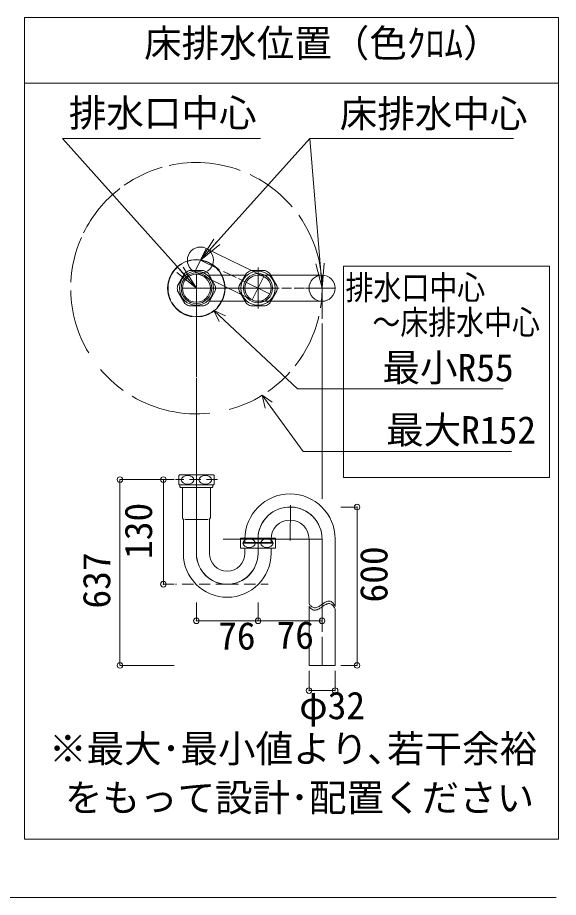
# Model space of a CAD drawing. Units: millimetres, scale not verified. Extents: x -1002 to 1003, y -687 to 676.
# Drawn here: x 715.2 to 1003.3, y -687.1 to -218.5 of the extents above; entities that cross this region are included whole.
import ezdxf
from ezdxf.enums import TextEntityAlignment as Align

# ---------------------------------------------------------------- set-up
doc = ezdxf.new("R2010")
doc.units = ezdxf.units.MM
doc.header["$LTSCALE"] = 5
doc.header["$PDMODE"] = 32
doc.header["$PDSIZE"] = 3
doc.linetypes.add('DASHED1', pattern=[1.8, 1.2, -0.6])
doc.layers.add('F-0', color=7, linetype='Continuous', lineweight=15)
doc.styles.add('ＭＳ ゴシック', font='')
doc.styles.get('ＭＳ ゴシック').set_extended_font_data('MS Gothic')

msp = doc.modelspace()

# ---------------------------------------------------------------- linework, layer by layer
at = {"layer": 'F-0', "lineweight": 18}
for p, q in [((718.883, -218.464), (718.883, -655.964)), ((1003.258, -218.464), (718.883, -218.464)), ((1003.258, -655.964), (1003.258, -218.464)), ((718.883, -655.964), (1003.258, -655.964))]:
    msp.add_line(p, q, dxfattribs=at)
at = {"layer": 'F-0'}
for p, q in [((718.883, -253.464), (1003.258, -253.464)), ((739.036, -282.887), (844.597, -282.887)), ((810.438, -362.598), (739.036, -282.887)), ((812.585, -347.628), (870.942, -282.887)), ((870.942, -282.887), (979.391, -282.887)), ((870.942, -282.887), (899.371, -282.887)), ((877.376, -362.598), (870.942, -282.887)), ((812.585, -347.628), (819.747, -336.415)), ((815.636, -341.377), (809.533, -353.88)), ((812.585, -347.628), (821.372, -337.879)), ((812.585, -347.628), (822.997, -339.344)), ((815.636, -341.377), (846.302, -356.347)), ((810.438, -362.598), (803.311, -351.362)), ((822.787, -352.609), (812.585, -347.628)), ((877.376, -362.598), (874.14, -349.691)), ((877.376, -362.598), (876.32, -349.515)), ((877.376, -362.598), (878.5, -349.339)), ((888.819, -350.823), (888.819, -463.388)), ((888.819, -350.823), (998.494, -350.823)), ((998.494, -350.823), (998.494, -463.388)), ((810.438, -362.598), (800.052, -354.281)), ((804.228, -354.542), (800.357, -361.248)), ((810.438, -362.598), (801.681, -352.822)), ((814.31, -353.192), (806.567, -353.192)), ((810.438, -355.16), (810.438, -373.363)), ((810.438, -355.163), (810.438, -370.035)), ((820.52, -361.248), (816.649, -354.542)), ((836.406, -355.642), (817.284, -355.642)), ((831.635, -356.928), (824.908, -353.644)), ((837.041, -354.542), (833.169, -361.248)), ((847.123, -353.192), (839.379, -353.192)), ((843.251, -373.363), (843.251, -351.641)), ((843.251, -371.239), (843.251, -353.957)), ((843.251, -355.642), (877.376, -355.642)), ((853.333, -361.248), (849.461, -354.542)), ((877.376, -369.554), (877.376, -355.642)), ((849.688, -365.74), (832.836, -357.514)), ((846.302, -356.347), (840.2, -368.849)), ((800.357, -363.948), (804.228, -370.654)), ((810.438, -362.598), (802.877, -362.598)), ((803.001, -362.598), (826.845, -362.598)), ((810.438, -362.598), (854.397, -362.598)), ((816.649, -370.654), (820.52, -363.948)), ((826.845, -362.598), (854.462, -362.598)), ((833.169, -363.948), (837.041, -370.654)), ((849.461, -370.654), (853.333, -363.948)), ((856.011, -362.598), (861.027, -362.598)), ((862.468, -362.598), (868.002, -362.598)), ((868.579, -362.598), (884.332, -362.598)), ((868.579, -362.598), (884.332, -362.598)), ((877.376, -362.598), (877.376, -378.937)), ((810.438, -370.035), (810.438, -382.619)), ((817.284, -369.554), (836.406, -369.554)), ((877.376, -369.554), (843.251, -369.554)), ((806.567, -372.004), (814.31, -372.004)), ((810.438, -409.944), (810.438, -373.363)), ((819.734, -374.519), (822.521, -380.323)), ((819.734, -374.519), (825.958, -377.367)), ((819.734, -374.519), (864.214, -416.119)), ((839.379, -372.004), (847.123, -372.004)), ((877.376, -381.313), (877.376, -398.411)), ((877.376, -382.451), (877.376, -399.582)), ((810.438, -390.21), (810.438, -409.337)), ((877.376, -399.143), (877.376, -431.794)), ((877.376, -402.218), (877.376, -432.379)), ((810.438, -416.623), (810.438, -440.305)), ((868.735, -416.119), (864.214, -416.119)), ((973.77, -416.119), (868.735, -416.119)), ((845.507, -419.614), (847.134, -426.44)), ((845.507, -419.614), (850.795, -423.218)), ((845.507, -419.614), (867.229, -449.547)), ((877.376, -432.233), (877.376, -439.846)), ((877.376, -436.04), (877.376, -457.855)), ((810.438, -443.645), (810.438, -504.381)), ((877.376, -444.081), (877.376, -473.453)), ((978.35, -449.547), (867.229, -449.547)), ((801.032, -462.385), (801.032, -466.905)), ((801.351, -462.02), (819.526, -462.02)), ((819.845, -466.905), (819.845, -462.385)), ((877.376, -463.419), (877.376, -474.746)), ((888.819, -463.388), (998.494, -463.388)), ((819.517, -467.27), (801.351, -467.27)), ((801.351, -467.27), (801.36, -467.27)), ((801.351, -467.27), (801.36, -467.27)), ((801.688, -467.27), (801.688, -468.306)), ((819.188, -468.306), (818.838, -468.656)), ((819.188, -468.306), (819.188, -467.27)), ((819.517, -467.27), (819.526, -467.27)), ((803.001, -468.656), (803.001, -475.784)), ((818.838, -468.656), (810.438, -468.656)), ((817.876, -475.784), (817.876, -468.656)), ((803.001, -475.784), (803.001, -484.726)), ((817.876, -484.726), (817.876, -475.784)), ((810.438, -503.845), (810.438, -478.015)), ((860.546, -478.169), (860.305, -496.938)), ((803.424, -485.646), (803.095, -485.076)), ((803.482, -485.864), (803.482, -493.199)), ((804.222, -485.747), (810.438, -485.747)), ((810.438, -485.747), (816.655, -485.747)), ((817.395, -503.845), (817.395, -485.864)), ((817.782, -485.076), (817.453, -485.646)), ((803.482, -493.199), (803.482, -503.845)), ((877.385, -496.189), (824.751, -496.189)), ((833.845, -496.116), (833.845, -500.637)), ((834.164, -495.752), (852.338, -495.752)), ((836.295, -496.189), (836.295, -497.677)), ((843.251, -503.81), (843.251, -496.189)), ((843.26, -503.845), (843.26, -495.416)), ((850.207, -497.677), (850.207, -496.189)), ((852.657, -500.637), (852.657, -496.116)), ((870.42, -496.189), (870.42, -530.662)), ((877.376, -496.189), (877.376, -520.11)), ((877.376, -496.189), (877.376, -515.473)), ((884.332, -532.186), (884.332, -496.189)), ((852.329, -501.002), (834.164, -501.002)), ((834.164, -501.002), (834.173, -501.002)), ((835.485, -498.377), (835.485, -498.114)), ((835.485, -498.114), (843.251, -498.114)), ((835.857, -498.377), (835.485, -498.377)), ((851.017, -498.377), (835.857, -498.377)), ((836.295, -501.195), (836.295, -503.845)), ((843.251, -498.114), (851.017, -498.114)), ((850.207, -503.845), (850.207, -501.195)), ((851.017, -498.377), (851.017, -498.114)), ((877.376, -519.744), (877.376, -545.611)), ((870.42, -531.974), (870.42, -549.171)), ((870.42, -549.171), (870.42, -563.474)), ((877.376, -548.295), (877.376, -563.474)), ((-1002.086, -687.064), (1002.034, -687.064))]:
    msp.add_line(p, q, dxfattribs=at)
at = {"layer": 'F-0', "color": 4, "lineweight": 9}
for p, q in [((769.709, -464.56), (769.709, -563.474)), ((769.709, -464.56), (798.599, -464.56)), ((792.864, -464.56), (792.864, -520.252)), ((792.864, -464.56), (798.599, -464.56)), ((895.987, -479.138), (887.324, -479.138)), ((895.987, -479.138), (895.987, -563.474)), ((792.864, -520.252), (798.599, -520.252)), ((810.438, -539.739), (810.438, -529.929)), ((843.26, -539.739), (843.26, -529.929)), ((877.376, -539.739), (877.376, -529.929)), ((810.438, -539.739), (843.26, -539.739)), ((843.26, -539.739), (877.376, -539.739)), ((769.709, -563.474), (798.599, -563.474)), ((870.42, -576.936), (870.42, -566.31)), ((884.332, -576.936), (884.332, -566.31)), ((895.987, -563.474), (887.324, -563.474)), ((870.42, -576.936), (884.332, -576.936))]:
    msp.add_line(p, q, dxfattribs=at)
at = {"layer": 'F-0', "color": 4, "linetype": 'DASHED1', "lineweight": 9}
for p, q in [((796.67, -464.56), (796.606, -464.56)), ((821.747, -464.56), (799.312, -464.56)), ((826.845, -520.252), (799.315, -520.252)), ((826.845, -520.252), (848.677, -520.252))]:
    msp.add_line(p, q, dxfattribs=at)
at = {"layer": 'F-0'}
for points in [[(846.302, -356.347), (840.2, -368.849), (809.533, -353.88)], [(810.438, -477.893), (810.438, -441.823), (810.438, -410.551)], [(810.438, -468.656), (802.038, -468.656), (801.688, -468.306)], [(870.42, -563.474), (884.332, -563.474), (884.332, -533.499)]]:
    msp.add_lwpolyline(points, dxfattribs=at)
for centre, radius in [((812.585, -347.628), 6.956), ((810.438, -362.598), 15.312), ((810.438, -362.598), 9.087), ((810.438, -362.598), 8.166), ((843.251, -362.598), 9.087), ((843.251, -362.598), 7.766), ((843.251, -362.598), 7.766), ((877.376, -362.598), 6.956)]:
    msp.add_circle(centre, radius, dxfattribs=at)
at = {"layer": 'F-0', "lineweight": 18}
for centre, radius in [((810.438, -362.598), 7.438), ((843.251, -362.598), 6.956)]:
    msp.add_circle(centre, radius, dxfattribs=at)
at = {"layer": 'F-0'}
for centre, radius, start, end in [((810.438, -362.598), 66.938, 105.78741, 125.02387), ((810.438, -362.598), 66.938, 69.55176, 102.48458), ((810.438, -362.598), 66.938, 40.45346, 64.61694), ((810.438, -362.598), 66.938, 127.52212, 153.93512), ((810.438, -362.598), 66.938, 351.07633, 35.51055), ((810.438, -362.598), 66.938, 156.12741, 177.22121), ((810.438, -362.598), 15.117, 119.87082, 203.47911), ((810.438, -362.598), 15.117, 38.01873, 108.88428), ((810.438, -362.598), 10.172, 112.37215, 127.62785), ((810.438, -362.598), 10.172, 52.37215, 67.62785), ((810.438, -362.598), 15.117, 317.38555, 32.77859), ((843.251, -362.598), 10.172, 112.37215, 127.62785), ((843.251, -362.598), 10.172, 52.37215, 67.62785), ((810.438, -362.598), 66.938, 181.04134, 211.02681), ((810.438, -362.598), 10.172, 172.37215, 187.62785), ((810.438, -362.598), 10.172, 352.37215, 7.62785), ((843.251, -362.598), 10.172, 172.37215, 187.62785), ((843.251, -362.598), 10.172, 352.37215, 7.62785), ((810.438, -362.598), 15.117, 211.12095, 261.30647), ((810.438, -362.598), 10.172, 232.37215, 247.62785), ((810.438, -362.598), 15.117, 269.01468, 307.94515), ((810.438, -362.598), 10.172, 292.37215, 307.62785), ((843.251, -362.598), 10.172, 232.37215, 247.62785), ((843.251, -362.598), 10.172, 292.37215, 307.62785), ((810.438, -362.598), 66.938, 321.76369, 347.20103), ((810.438, -362.598), 66.938, 220.25424, 234.38576), ((810.438, -362.598), 66.938, 304.63473, 317.9845), ((810.438, -362.598), 66.938, 239.27946, 276.17448), ((810.438, -362.598), 66.938, 285.1851, 301.59392), ((810.438, -362.598), 66.938, 274.56964, 274.58397), ((803.985, -464.645), 3.719, 135.09913, 142.57199), ((816.892, -464.645), 3.719, 37.42801, 44.90087), ((803.985, -464.645), 3.719, 217.42801, 224.90087), ((816.892, -464.645), 3.719, 315.09913, 322.57199), ((860.313, -496.189), 24.019, 0, 180), ((860.313, -496.189), 17.062, 87.94387, 180), ((860.313, -496.189), 17.071, 0, 177.40546), ((860.313, -496.189), 17.062, 0, 87.94387), ((803.701, -484.726), 0.7, 180, 210), ((803.045, -485.864), 0.438, 0, 30), ((817.832, -485.864), 0.438, 150, 180), ((817.176, -484.726), 0.7, 330, 0), ((860.313, -496.189), 10.106, 0, 180), ((836.798, -498.377), 3.719, 135.09913, 142.57199), ((849.704, -498.377), 3.719, 37.42801, 44.90087), ((836.798, -498.377), 3.719, 217.42801, 224.90087), ((835.857, -497.677), 0.438, 270, 0), ((835.857, -501.195), 0.438, 0, 26.17755), ((850.645, -497.677), 0.438, 180, 270), ((850.645, -501.195), 0.438, 150, 180), ((849.704, -498.377), 3.719, 315.09913, 322.57199), ((826.845, -503.845), 23.363, 180, 0), ((826.845, -503.845), 16.406, 180, 270), ((826.845, -503.845), 16.415, 181.87086, 0), ((826.845, -503.845), 9.45, 180, 0), ((826.845, -503.845), 16.406, 270, 0), ((882.292, -535.409), 6.4, 111.45266, 120.60102), ((881.211, -532.601), 3.391, 96.00772, 111.8117), ((881.093, -531.591), 2.375, 73.97913, 95.71073), ((880.924, -531.92), 2.738, 51.5772, 72.48176), ((875.736, -527.246), 6.319, 212.72203, 226.60953), ((875.736, -528.558), 6.319, 212.72203, 226.60953), ((873.856, -529.316), 3.523, 225.702, 245.03152), ((873.856, -530.629), 3.523, 225.702, 245.03152), ((873.512, -530.073), 2.692, 244.86394, 266.31233), ((873.512, -531.385), 2.692, 244.86394, 266.31233), ((873.521, -529.579), 3.186, 266.722, 284.24596), ((873.521, -530.891), 3.186, 266.722, 284.24596), ((873.024, -527.708), 5.122, 284.48835, 295.96465), ((873.024, -529.021), 5.122, 284.48835, 295.96465), ((871.022, -523.615), 9.678, 296.00867, 302.489), ((871.022, -524.928), 9.678, 296.00867, 302.489), ((863.166, -511.26), 24.32, 302.46715, 305.15235), ((863.166, -512.572), 24.32, 302.46715, 305.15235), ((937.295, -616.541), 104.441, 124.52174, 125.14879), ((937.295, -617.854), 104.441, 124.52174, 125.14879), ((886.494, -542.645), 14.767, 120.34038, 124.6107), ((886.494, -543.958), 14.767, 120.34038, 124.6107), ((882.292, -536.722), 6.4, 111.45266, 120.60102), ((881.211, -533.913), 3.391, 96.00772, 111.8117), ((881.093, -532.904), 2.375, 73.97913, 95.71073), ((880.924, -533.232), 2.738, 51.5772, 72.48176), ((879.497, -533.531), 4.889, 35.29043, 50.21011), ((879.497, -534.844), 4.889, 35.29043, 50.21011), ((875.083, -536.488), 10.201, 24.94423, 34.52454), ((875.083, -537.801), 10.201, 24.94423, 34.52454)]:
    msp.add_arc(centre, radius, start, end, dxfattribs=at)
for centre in [(805.735, -464.645), (815.142, -464.645), (838.548, -498.377), (847.954, -498.377)]:
    msp.add_ellipse(centre, major_axis=(3.353, 0), ratio=0.674074, dxfattribs=at)
at = {"layer": 'F-0', "color": 6}
for p in [(769.709, -464.56), (792.864, -464.56), (895.987, -479.138), (792.864, -520.252), (810.438, -539.739), (843.26, -539.739), (877.376, -539.739), (769.709, -563.474), (895.987, -563.474), (870.42, -576.936), (884.332, -576.936)]:
    msp.add_point(p, dxfattribs=at)

# ---------------------------------------------------------------- texts
at = {"layer": 'F-0', "style": 'ＭＳ ゴシック'}
for s, p in [('床排水位置（色ｸﾛﾑ）', (782.566, -243.806)), ('排水口中心', (742.5, -280.974)), ('床排水中心', (886.795, -281.352)), ('最小R55', (909.548, -416.627)), ('最大R152', (911.457, -449.807)), ('76', (822.013, -559.457)), ('76', (853.107, -559.034)), ('φ32', (865.19, -596.543)), ('※最大･最小値より､若干余裕', (731.946, -619.574)), ('をもって設計･配置ください', (740.399, -645.681))]:
    msp.add_text(s, height=14.66, dxfattribs=at).set_placement(p, align=Align.BOTTOM_LEFT)
at = {"layer": 'F-0', "style": 'ＭＳ ゴシック', "width": 0.85}
for s, p in [('排水口中心', (889.877, -372.521)), ('～床排水中心', (904.17, -391.015))]:
    msp.add_text(s, height=12.83, dxfattribs=at).set_placement(p, align=Align.BOTTOM_LEFT)
at = {"layer": 'F-0', "style": 'ＭＳ ゴシック'}
for s, p in [('130', (791.235, -506.794)), ('600', (916.609, -530.006)), ('637', (768.949, -533.236))]:
    msp.add_text(s, height=14.66, rotation=90, dxfattribs=at).set_placement(p, align=Align.BOTTOM_LEFT)

doc.saveas('drawing.dxf')
